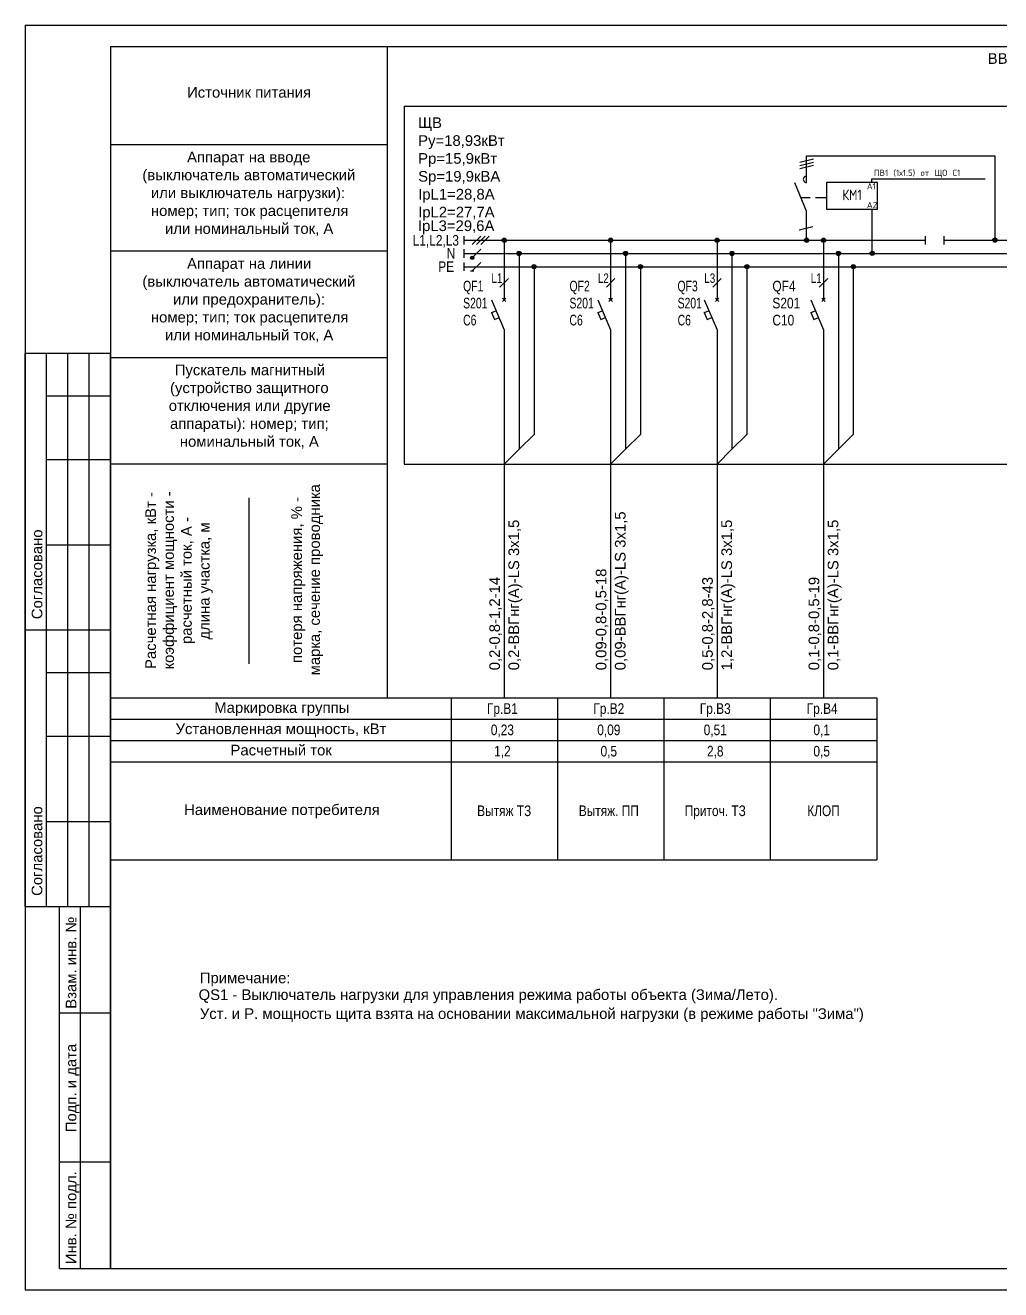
# Model space of a CAD drawing. Header units: metres. Extents: x -1525 to -1043, y -1331 to -1144.
# Drawn here: x -1283.74 to -1260.83, y -1264.78 to -1235.08 of the extents above; entities that cross this region are included whole.
import ezdxf
from ezdxf.enums import TextEntityAlignment as Align

# ---------------------------------------------------------------- set-up
doc = ezdxf.new("R2010")
doc.units = ezdxf.units.M
doc.header["$MEASUREMENT"] = 0
doc.linetypes.add('( Hidden )', pattern=[0.375, 0.25, -0.125])
doc.linetypes.add('ELPROJECT1', pattern=[15, 10, -5])
for name, color, linetype in [('ELPROJECT', 7, 'Continuous'), ('ЭЛЕКТРИК', 7, 'Continuous'), ('ЭО-ЭМ', 7, 'Continuous')]:
    doc.layers.add(name, color=color, linetype=linetype)
doc.styles.add('ELPROJECT', font='Arial')
doc.styles.get("Standard").update_dxf_attribs({"font": 'txt.shx', "width": 0.8, "height": 0.0025})
doc.styles.add('Times', font='CS_Gost2304.shx')

# ---------------------------------------------------------------- blocks, each defined once
blk = doc.blocks.new('BLOCK_SWITCH_LINE')
for p, q in [((0, 0), (0, -4)), ((-3, -4), (0, -11)), ((0, -11), (0, -14.5))]:
    blk.add_line(p, q)
blk = doc.blocks.new('BLOCK_SWITCH')
for p, q in [((-0.4, -4.4), (0.4, -3.6)), ((-0.4, -3.6), (0.4, -4.4))]:
    blk.add_line(p, q)
blk.add_blockref('BLOCK_SWITCH_LINE', (0, 0))
blk = doc.blocks.new('BLOCK_AUTOMATIC')
for p, q in [((-3, -7), (-1.9138, -6.5345)), ((-3, -7), (-2.3, -8.6333)), ((-2.3, -8.6333), (-1.2138, -8.1678))]:
    blk.add_line(p, q)
blk.add_blockref('BLOCK_SWITCH', (0, 0))
blk = doc.blocks.new('BLOCK_DOT')
for radius in [0.5, 0.4, 0.3, 0.2, 0.1, 0]:
    blk.add_circle((0, 0), radius)

msp = doc.modelspace()

# ---------------------------------------------------------------- linework, layer by layer
for p, q in [((-1265.38877723, -1239.44431853), (-1265.66072168, -1238.77823567)), ((-1265.38877723, -1240.11949554), (-1265.38877723, -1239.43922828))]:
    msp.add_line(p, q)
at = {"linetype": '( Hidden )'}
msp.add_line((-1264.93072856, -1239.12637914), (-1265.51858368, -1239.12637914), dxfattribs=at)
msp.add_lwpolyline([(-1264.9240691, -1239.39773581), (-1263.72573502, -1239.39773581), (-1263.72573502, -1238.76857862), (-1264.9240691, -1238.76857862)], close=True)
msp.add_arc((-1265.38877723, -1238.69390336), 0.07675621, 87.445893567, 270)
at = {"layer": 'ELPROJECT'}
for p, q in [((-1283.74082879, -1235.07673829), (-1241.74082879, -1235.07673829)), ((-1283.74082879, -1235.07673829), (-1283.74082879, -1264.77673829)), ((-1281.74082879, -1235.57673829), (-1275.24082879, -1235.57673829)), ((-1281.74082879, -1235.57673829), (-1281.74082879, -1237.87673829)), ((-1281.74082879, -1235.57673829), (-1242.24082879, -1235.57673829)), ((-1281.74082879, -1235.57673829), (-1281.74082879, -1264.27673829)), ((-1275.24082879, -1235.57673829), (-1275.24082879, -1237.87673829)), ((-1281.74082879, -1237.87673829), (-1275.24082879, -1237.87673829)), ((-1281.74082879, -1237.87673829), (-1281.74082879, -1240.37673829)), ((-1275.24082879, -1237.87673829), (-1275.24082879, -1240.37673829)), ((-1265.38877723, -1238.14284427), (-1260.96556464, -1238.14284427)), ((-1260.96556464, -1238.14284427), (-1260.96556464, -1240.12351802)), ((-1273.44082879, -1240.02673829), (-1273.44082879, -1240.22673829)), ((-1273.44082879, -1240.12673829), (-1262.59935572, -1240.12673829)), ((-1273.24082879, -1240.22673829), (-1273.04082879, -1240.02673829)), ((-1273.14082879, -1240.22673829), (-1272.94082879, -1240.02673829)), ((-1273.04082879, -1240.22673829), (-1272.84082879, -1240.02673829)), ((-1272.49082879, -1240.12673829), (-1272.49082879, -1241.12673829)), ((-1269.99082879, -1240.12673829), (-1269.99082879, -1241.12673829)), ((-1267.49082879, -1240.12673829), (-1267.49082879, -1241.12673829)), ((-1264.99082879, -1240.12673829), (-1264.99082879, -1241.12673829)), ((-1262.59935572, -1240.02673829), (-1262.59935572, -1240.22673829)), ((-1262.16333811, -1240.02673829), (-1262.16333811, -1240.22673829)), ((-1262.16333811, -1240.12673829), (-1255.39502169, -1240.12673829)), ((-1281.74082879, -1240.37673829), (-1275.24082879, -1240.37673829)), ((-1281.74082879, -1240.37673829), (-1281.74082879, -1242.87673829)), ((-1275.24082879, -1240.37673829), (-1275.24082879, -1242.87673829)), ((-1273.44082879, -1240.33673829), (-1273.44082879, -1240.53673829)), ((-1273.24082879, -1240.53673829), (-1273.04082879, -1240.33673829)), ((-1272.14082879, -1240.43673829), (-1272.14082879, -1245.03673829)), ((-1269.64082879, -1240.43673829), (-1269.64082879, -1245.03673829)), ((-1267.14082879, -1240.43673829), (-1267.14082879, -1245.03673829)), ((-1264.64082879, -1240.43673829), (-1264.64082879, -1245.03673829)), ((-1273.44082879, -1240.64673829), (-1273.44082879, -1240.84673829)), ((-1273.28082879, -1240.84673829), (-1273.20082879, -1240.84673829)), ((-1273.24082879, -1240.84673829), (-1273.04082879, -1240.64673829)), ((-1271.79082879, -1240.74673829), (-1271.79082879, -1244.68673829)), ((-1269.29082879, -1240.74673829), (-1269.29082879, -1244.68673829)), ((-1266.79082879, -1240.74673829), (-1266.79082879, -1244.68673829)), ((-1264.29082879, -1240.74673829), (-1264.29082879, -1244.68673829)), ((-1272.59082879, -1241.22673829), (-1272.39082879, -1241.02673829)), ((-1270.09082879, -1241.22673829), (-1269.89082879, -1241.02673829)), ((-1267.59082879, -1241.22673829), (-1267.39082879, -1241.02673829)), ((-1265.09082879, -1241.22673829), (-1264.89082879, -1241.02673829)), ((-1272.49082879, -1242.57673829), (-1272.49082879, -1250.87673829)), ((-1269.99082879, -1242.57673829), (-1269.99082879, -1250.87673829)), ((-1267.49082879, -1242.57673829), (-1267.49082879, -1250.87673829)), ((-1264.99082879, -1242.57673829), (-1264.99082879, -1250.87673829)), ((-1283.74082879, -1242.77673829), (-1281.74082879, -1242.77673829)), ((-1283.74082879, -1249.27673829), (-1283.74082879, -1242.77673829)), ((-1283.24082879, -1249.27673829), (-1283.24082879, -1242.77673829)), ((-1282.74082879, -1249.27673829), (-1282.74082879, -1242.77673829)), ((-1282.24082879, -1249.27673829), (-1282.24082879, -1242.77673829)), ((-1281.74082879, -1249.27673829), (-1281.74082879, -1242.77673829)), ((-1281.74082879, -1242.87673829), (-1275.24082879, -1242.87673829)), ((-1281.74082879, -1242.87673829), (-1281.74082879, -1245.37673829)), ((-1275.24082879, -1242.87673829), (-1275.24082879, -1245.37673829)), ((-1283.24082879, -1243.77673829), (-1281.74082879, -1243.77673829)), ((-1272.14082879, -1245.03673829), (-1271.79082879, -1244.68673829)), ((-1269.64082879, -1245.03673829), (-1269.29082879, -1244.68673829)), ((-1267.14082879, -1245.03673829), (-1266.79082879, -1244.68673829)), ((-1264.64082879, -1245.03673829), (-1264.29082879, -1244.68673829)), ((-1283.24082879, -1245.27673829), (-1281.74082879, -1245.27673829)), ((-1272.49082879, -1245.38673829), (-1272.14082879, -1245.03673829)), ((-1269.99082879, -1245.38673829), (-1269.64082879, -1245.03673829)), ((-1267.49082879, -1245.38673829), (-1267.14082879, -1245.03673829)), ((-1264.99082879, -1245.38673829), (-1264.64082879, -1245.03673829)), ((-1281.74082879, -1245.37673829), (-1275.24082879, -1245.37673829)), ((-1281.74082879, -1245.37673829), (-1281.74082879, -1250.87673829)), ((-1275.24082879, -1245.37673829), (-1275.24082879, -1250.87673829)), ((-1278.49082879, -1246.17673829), (-1278.49082879, -1250.07673829)), ((-1283.24082879, -1247.27673829), (-1281.74082879, -1247.27673829)), ((-1283.74082879, -1249.27673829), (-1281.74082879, -1249.27673829)), ((-1283.74082879, -1255.77673829), (-1283.74082879, -1249.27673829)), ((-1283.74082879, -1249.27673829), (-1281.74082879, -1249.27673829)), ((-1283.24082879, -1255.77673829), (-1283.24082879, -1249.27673829)), ((-1282.74082879, -1255.77673829), (-1282.74082879, -1249.27673829)), ((-1282.24082879, -1255.77673829), (-1282.24082879, -1249.27673829)), ((-1281.74082879, -1255.77673829), (-1281.74082879, -1249.27673829)), ((-1283.24082879, -1250.27673829), (-1281.74082879, -1250.27673829)), ((-1281.74082879, -1250.87673829), (-1275.24082879, -1250.87673829)), ((-1281.74082879, -1250.87673829), (-1281.74082879, -1256.97673829)), ((-1275.24082879, -1250.87673829), (-1273.74082879, -1250.87673829)), ((-1273.74082879, -1250.87673829), (-1273.74082879, -1254.67673829)), ((-1273.74082879, -1250.87673829), (-1271.24082879, -1250.87673829)), ((-1271.24082879, -1250.87673829), (-1271.24082879, -1254.67673829)), ((-1271.24082879, -1250.87673829), (-1268.74082879, -1250.87673829)), ((-1268.74082879, -1250.87673829), (-1268.74082879, -1254.67673829)), ((-1268.74082879, -1250.87673829), (-1266.24082879, -1250.87673829)), ((-1266.24082879, -1250.87673829), (-1266.24082879, -1254.67673829)), ((-1266.24082879, -1250.87673829), (-1263.74082879, -1250.87673829)), ((-1263.74082879, -1250.87673829), (-1263.74082879, -1254.67673829)), ((-1281.74082879, -1251.37673829), (-1273.74082879, -1251.37673829)), ((-1273.74082879, -1251.37673829), (-1271.24082879, -1251.37673829)), ((-1271.24082879, -1251.37673829), (-1268.74082879, -1251.37673829)), ((-1268.74082879, -1251.37673829), (-1266.24082879, -1251.37673829)), ((-1266.24082879, -1251.37673829), (-1263.74082879, -1251.37673829)), ((-1283.24082879, -1251.77673829), (-1281.74082879, -1251.77673829)), ((-1281.74082879, -1251.87673829), (-1273.74082879, -1251.87673829)), ((-1273.74082879, -1251.87673829), (-1271.24082879, -1251.87673829)), ((-1271.24082879, -1251.87673829), (-1268.74082879, -1251.87673829)), ((-1268.74082879, -1251.87673829), (-1266.24082879, -1251.87673829)), ((-1266.24082879, -1251.87673829), (-1263.74082879, -1251.87673829)), ((-1281.74082879, -1252.37673829), (-1273.74082879, -1252.37673829)), ((-1273.74082879, -1252.37673829), (-1271.24082879, -1252.37673829)), ((-1271.24082879, -1252.37673829), (-1268.74082879, -1252.37673829)), ((-1268.74082879, -1252.37673829), (-1266.24082879, -1252.37673829)), ((-1266.24082879, -1252.37673829), (-1263.74082879, -1252.37673829)), ((-1283.24082879, -1253.77673829), (-1281.74082879, -1253.77673829)), ((-1281.74082879, -1254.67673829), (-1273.74082879, -1254.67673829)), ((-1273.74082879, -1254.67673829), (-1271.24082879, -1254.67673829)), ((-1271.24082879, -1254.67673829), (-1268.74082879, -1254.67673829)), ((-1268.74082879, -1254.67673829), (-1266.24082879, -1254.67673829)), ((-1266.24082879, -1254.67673829), (-1263.74082879, -1254.67673829)), ((-1283.74082879, -1255.77673829), (-1281.74082879, -1255.77673829)), ((-1282.94082879, -1255.77673829), (-1281.74082879, -1255.77673829)), ((-1282.94082879, -1264.27673829), (-1282.94082879, -1255.77673829)), ((-1282.44082879, -1264.27673829), (-1282.44082879, -1255.77673829)), ((-1281.74082879, -1264.27673829), (-1281.74082879, -1255.77673829)), ((-1282.94082879, -1258.27673829), (-1281.74082879, -1258.27673829)), ((-1282.94082879, -1261.77673829), (-1281.74082879, -1261.77673829)), ((-1282.94082879, -1264.27673829), (-1281.74082879, -1264.27673829)), ((-1281.74082879, -1264.27673829), (-1242.24082879, -1264.27673829)), ((-1283.74082879, -1264.77673829), (-1241.74082879, -1264.77673829))]:
    msp.add_line(p, q, dxfattribs=at)
at = {"layer": 'ELPROJECT', "color": 7, "linetype": 'ByBlock'}
for p, q in [((-1274.84082879, -1236.97673829), (-1244.66233773, -1236.97673829)), ((-1263.8587538, -1238.76968696), (-1263.8587538, -1238.67969499)), ((-1263.8587538, -1238.67969499), (-1261.19387029, -1238.67969499)), ((-1274.84082879, -1245.38673829), (-1244.66233773, -1245.38673829))]:
    msp.add_line(p, q, dxfattribs=at)
at = {"layer": 'ELPROJECT', "color": 7, "linetype": 'ELPROJECT1'}
msp.add_line((-1274.84082879, -1236.97673829), (-1274.84082879, -1245.38673829), dxfattribs=at)
at = {"layer": 'ELPROJECT', "color": 7}
for p, q in [((-1273.44082879, -1240.43673829), (-1245.51703977, -1240.43673829)), ((-1273.44082879, -1240.74673829), (-1245.51703977, -1240.74673829))]:
    msp.add_line(p, q, dxfattribs=at)
at = {"layer": 'ELPROJECT', "color": 7, "linetype": 'ByBlock'}
msp.add_lwpolyline([(-1263.84559411, -1240.43351802), (-1263.84559411, -1239.39823141)], dxfattribs=at)
at = {"layer": 'ELPROJECT'}
for radius in [0.04, 0.03, 0.02, 0.01, 0]:
    msp.add_circle((-1273.24082879, -1240.53673829), radius, dxfattribs=at)
at = {"layer": 'ЭЛЕКТРИК', "ltscale": 0.5}
for p, q in [((-1265.54870393, -1238.29144307), (-1265.22870393, -1238.21144307)), ((-1265.54870393, -1238.37144307), (-1265.22870393, -1238.29144307)), ((-1265.5475686, -1238.43993709), (-1265.2275686, -1238.35993709)), ((-1265.559505, -1239.87923925), (-1265.239505, -1239.79923925))]:
    msp.add_line(p, q, dxfattribs=at)
at = {"layer": 'ЭО-ЭМ'}
msp.add_line((-1265.38877723, -1238.77065957), (-1265.38877723, -1238.14284427), dxfattribs=at)

# ---------------------------------------------------------------- block references
at = {"layer": 'ELPROJECT', "xscale": 0.1, "yscale": 0.1, "zscale": 0.1}
for name, p in [('BLOCK_DOT', (-1272.49082879, -1240.12673829)), ('BLOCK_DOT', (-1269.99082879, -1240.12673829)), ('BLOCK_DOT', (-1267.49082879, -1240.12673829)), ('BLOCK_DOT', (-1265.38873358, -1240.12528509)), ('BLOCK_DOT', (-1264.99082879, -1240.12673829)), ('BLOCK_DOT', (-1260.96556464, -1240.12351802)), ('BLOCK_DOT', (-1272.14082879, -1240.43673829)), ('BLOCK_DOT', (-1269.64082879, -1240.43673829)), ('BLOCK_DOT', (-1267.14082879, -1240.43673829)), ('BLOCK_DOT', (-1264.64082879, -1240.43673829)), ('BLOCK_DOT', (-1263.84559411, -1240.43351802)), ('BLOCK_DOT', (-1271.79082879, -1240.74673829)), ('BLOCK_DOT', (-1269.29082879, -1240.74673829)), ('BLOCK_DOT', (-1266.79082879, -1240.74673829)), ('BLOCK_DOT', (-1264.29082879, -1240.74673829)), ('BLOCK_AUTOMATIC', (-1272.49082879, -1241.12673829)), ('BLOCK_AUTOMATIC', (-1269.99082879, -1241.12673829)), ('BLOCK_AUTOMATIC', (-1267.49082879, -1241.12673829)), ('BLOCK_AUTOMATIC', (-1264.99082879, -1241.12673829))]:
    msp.add_blockref(name, p, dxfattribs=at)

# ---------------------------------------------------------------- texts
at = {"layer": 'ELPROJECT', "style": 'ELPROJECT'}
for s, p in [('ВВГнг(A)-LS 5x10 - От ВРУ', (-1261.13314357, -1235.98236255)), ('Источник питания', (-1279.94082879, -1236.77673829)), ('ЩВ', (-1274.51225283, -1237.48939526)), ('Pу=18,93кВт', (-1274.51225283, -1237.90939526)), ('Аппарат на вводе', (-1279.94082879, -1238.29673829)), ('Pр=15,9кВт', (-1274.51225283, -1238.32939526)), ('(выключатель автоматический', (-1280.99082879, -1238.71673829)), ('Sр=19,9кВА', (-1274.51225283, -1238.74939526)), ('или выключатель нагрузки): ', (-1280.79082879, -1239.13673829)), ('IрL1=28,8А', (-1274.51225283, -1239.16939526)), ('номер; тип; ток расцепителя', (-1280.79082879, -1239.55673829)), ('IрL2=27,7А', (-1274.51225283, -1239.58939526)), ('IрL3=29,6А', (-1274.51753288, -1239.91008838)), ('или номинальный ток, А', (-1280.46082879, -1239.97673829)), ('Аппарат на линии', (-1279.94082879, -1240.79673829)), ('(выключатель автоматический', (-1280.99082879, -1241.21673829)), ('или предохранитель):', (-1280.27082879, -1241.63673829)), ('номер; тип; ток расцепителя', (-1280.79082879, -1242.05673829)), ('или номинальный ток, А', (-1280.46082879, -1242.47673829)), ('Пускатель магнитный', (-1280.23082879, -1243.29673829)), ('(устройство защитного', (-1280.34082879, -1243.71673829)), ('отключения или другие', (-1280.37082879, -1244.13673829)), ('аппараты): номер; тип;', (-1280.34082879, -1244.55673829)), ('номинальный ток, А', (-1280.11082879, -1244.97673829)), ('Маркировка группы', (-1279.30082879, -1251.22673829)), ('Установленная мощность, кВт', (-1280.21082879, -1251.72673829)), ('Расчетный ток', (-1278.92082879, -1252.22673829)), ('Наименование потребителя', (-1280.01082879, -1253.62673829)), ('Примечание:', (-1279.64082879, -1257.57673829)), ('QS1 - Выключатель нагрузки для управления режима работы объекта (Зима/Лето).', (-1279.67022557, -1257.97156544)), ('Уст. и Р. мощность щита взята на основании максимальной нагрузки (в режиме работы "Зима")', (-1279.64082879, -1258.41673829))]:
    msp.add_text(s, height=0.25, dxfattribs=at).set_placement(p)
for s, height, width, p in [('L1,L2,L3', 0.25, 0.8, (-1274.64082879, -1240.25173829)), ('N', 0.25, 0.8, (-1273.84082879, -1240.56173829)), ('PE', 0.25, 0.8, (-1274.04082879, -1240.87173829)), ('QF1', 0.25, 0.7, (-1273.45621617, -1241.32673829)), ('L1', 0.22, 0.75, (-1272.79082879, -1241.12673829)), ('QF2', 0.25, 0.7, (-1270.95621617, -1241.32673829)), ('L2', 0.22, 0.75, (-1270.29082879, -1241.12673829)), ('QF3', 0.25, 0.7, (-1268.42042359, -1241.32673829)), ('L3', 0.22, 0.75, (-1267.79082879, -1241.12673829)), ('QF4', 0.25, 0.8, (-1266.19082879, -1241.32673829)), ('L1', 0.22, 0.75, (-1265.29082879, -1241.12673829)), ('S201', 0.25, 0.7, (-1273.45621617, -1241.72673829)), ('S201', 0.25, 0.7, (-1270.95853266, -1241.72673829)), ('S201', 0.25, 0.7, (-1268.41763641, -1241.72673829)), ('S201', 0.25, 0.8, (-1266.19082879, -1241.72673829)), ('С6', 0.25, 0.7, (-1273.45621617, -1242.12673829)), ('С6', 0.25, 0.7, (-1270.95853266, -1242.12673829)), ('С6', 0.25, 0.7, (-1268.41763641, -1242.12673829)), ('C10', 0.25, 0.8, (-1266.19082879, -1242.12673829)), ('Гр.В1', 0.25, 0.8, (-1272.89650879, -1251.25173829)), ('Гр.В2', 0.25, 0.8, (-1270.39650879, -1251.25173829)), ('Гр.В3', 0.25, 0.8, (-1267.89650879, -1251.25173829)), ('Гр.В4', 0.25, 0.8, (-1265.38469879, -1251.25173829)), ('0,23', 0.25, 0.8, (-1272.80539879, -1251.75173829)), ('0,09', 0.25, 0.8, (-1270.30539879, -1251.75173829)), ('0,51', 0.25, 0.8, (-1267.80539879, -1251.75173829)), ('0,1', 0.25, 0.8, (-1265.22769879, -1251.75173829)), ('1,2', 0.25, 0.8, (-1272.72769879, -1252.25173829)), ('0,5', 0.25, 0.8, (-1270.22769879, -1252.25173829)), ('2,8', 0.25, 0.8, (-1267.72769879, -1252.25173829)), ('0,5', 0.25, 0.8, (-1265.22769879, -1252.25173829)), ('Вытяж ТЗ', 0.25, 0.8, (-1273.12642879, -1253.65173829)), ('Вытяж. ПП', 0.25, 0.8, (-1270.73890879, -1253.65173829)), ('Приточ. ТЗ', 0.25, 0.8, (-1268.25135879, -1253.65173829)), ('КЛОП', 0.25, 0.8, (-1265.37289879, -1253.65173829))]:
    msp.add_text(s, height=height, dxfattribs=dict(at, width=width)).set_placement(p)
for s, p in [('марка, сечение проводника', (-1276.82082879, -1250.34673829)), ('Расчетная нагрузка, кВт -', (-1280.67082879, -1250.19673829)), ('коэффициент мощности -', (-1280.25082879, -1250.20673829)), ('потеря напряжения, % - ', (-1277.24082879, -1250.05673829)), ('расчетный ток, А - ', (-1279.83082879, -1249.61173829)), ('длина участка, м', (-1279.41082879, -1249.50673829)), ('0,2-ВВГнг(А)-LS 3х1,5', (-1272.14082879, -1250.22673829)), ('0,09-ВВГнг(А)-LS 3х1,5', (-1269.64082879, -1250.22673829)), ('1,2-ВВГнг(А)-LS 3х1,5', (-1267.14082879, -1250.22673829)), ('0,1-ВВГнг(А)-LS 3х1,5', (-1264.64082879, -1250.22673829)), ('Согласовано', (-1283.34082879, -1249.02673829)), ('0,09-0,8-0,5-18', (-1270.09082879, -1250.22673829)), ('0,2-0,8-1,2-14', (-1272.59082879, -1250.22673829)), ('0,5-0,8-2,8-43', (-1267.59082879, -1250.22673829)), ('0,1-0,8-0,5-19', (-1265.09082879, -1250.22673829)), ('Согласовано', (-1283.34082879, -1255.52673829)), ('Взам. инв. №', (-1282.54082879, -1258.17673829)), ('Подп. и дата', (-1282.54082879, -1261.07673829)), ('Инв. № подл.', (-1282.54082879, -1264.17673829))]:
    msp.add_text(s, height=0.25, rotation=90, dxfattribs=at).set_placement(p)
at = {"layer": 'ЭО-ЭМ'}
for s, height, p in [('ПВ1 (1х1.5) от ЩО С1', 0.1462687874, (-1263.80999074, -1238.61564375)), ('А1', 0.146268787, (-1263.97294317, -1238.93050913)), ('А2', 0.146268787, (-1263.97247012, -1239.37083594))]:
    msp.add_text(s, height=height, dxfattribs=at).set_placement(p)
at = {"layer": 'ЭО-ЭМ', "style": 'Times'}
msp.add_text('КМ1', height=0.25, dxfattribs=at).set_placement((-1264.31939257, -1239.0599964), align=Align.MIDDLE_CENTER)

doc.saveas('drawing.dxf')
